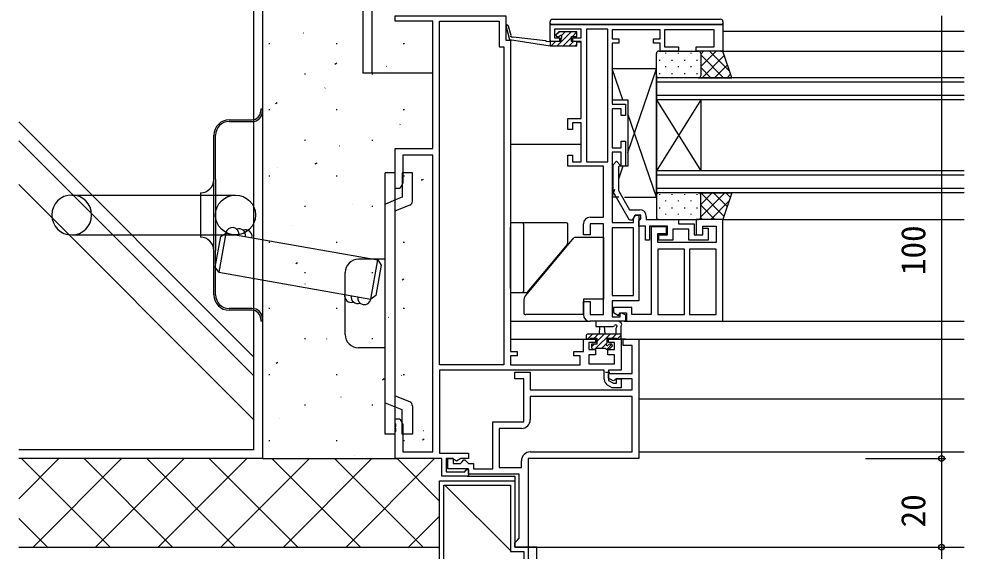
# Model space of a CAD drawing. Units: millimetres, scale not verified. Extents: x -437 to 438, y -344 to 341.
# Drawn here: x -16.9 to 196.7, y -157.1 to -36.9 of the extents above; entities that cross this region are included whole.
import ezdxf
from ezdxf.enums import TextEntityAlignment as Align

# ---------------------------------------------------------------- set-up
doc = ezdxf.new("R2010")
doc.units = ezdxf.units.MM
doc.header["$LTSCALE"] = 2
for name, color, linetype in [('0-2_YKK_11', 7, 'Continuous'), ('0-4_YKK_12', 2, 'Continuous'), ('0-5_YKK_13', 4, 'Continuous'), ('0-7_YKK_D', 6, 'Continuous'), ('0-9_YSS_K', 3, 'Continuous')]:
    doc.layers.add(name, color=color, linetype=linetype)
doc.styles.add('ＭＳ ゴシック', font='')
doc.styles.get('ＭＳ ゴシック').set_extended_font_data('MS Gothic')

msp = doc.modelspace()

# ---------------------------------------------------------------- linework, layer by layer
at = {"layer": '0-2_YKK_11'}
for points in [[(76.667, -37.4), (68.167, -37.4), (68.167, -36.2), (93.167, -36.2), (93.167, -41.7), (94.167, -41.7)], [(115.367, -118.295), (115.367, -116.2), (78.167, -116.2), (78.167, -135), (84.667, -135), (84.667, -136.2), (82.987, -136.2), (82.017, -136.76), (81.567, -136.5), (81.267, -136.2), (79.667, -136.2), (79.667, -139.2), (83.905, -139.2), (84.222, -138.651), (84.667, -138.77), (84.667, -140.2), (78.667, -140.2), (78.667, -136.2), (68.167, -136.2), (68.167, -130.158), (68.287, -129.975), (68.287, -129.425), (68.167, -129.242), (68.167, -129.158), (68.287, -128.975), (68.287, -128.425), (68.167, -128.242), (68.167, -127.2), (69.167, -127.2), (69.867, -128.413), (69.867, -134.7), (76.667, -134.7), (76.667, -67.7), (69.867, -67.7), (69.867, -73.988), (69.167, -75.2), (68.167, -75.2), (68.167, -66.2), (76.667, -66.2), (76.667, -37.4)], [(103.167, -38.2), (142.167, -38.2), (142.167, -44.2), (136.167, -44.2), (136.167, -43.2), (140.167, -43.2), (140.167, -39.4), (128.967, -39.4), (128.967, -43.2), (132.167, -43.2), (132.167, -44.2), (127.967, -44.2), (127.967, -42.4), (126.467, -42.4), (126.467, -41.4), (127.967, -41.4), (127.967, -39.4), (117.167, -39.4), (117.167, -41.4), (118.667, -41.4), (118.667, -42.4), (117.167, -42.4), (117.167, -56.2), (120.167, -56.2), (120.167, -58.7), (119.167, -58.7), (119.167, -57.2), (117.167, -57.2), (117.167, -66), (119.167, -66), (119.167, -64.5), (120.167, -64.5), (120.167, -70.2), (119.167, -70.2), (119.167, -67), (117.167, -67), (117.167, -82.9), (121.967, -82.9), (121.967, -81.893), (122.367, -81.2)], [(112.167, -81.7), (115.167, -81.7), (115.167, -70.2), (107.167, -70.2), (107.167, -67.7), (108.167, -67.7), (108.167, -69.2), (110.167, -69.2), (110.167, -60.4), (108.167, -60.4), (108.167, -61.9), (107.167, -61.9), (107.167, -59.4), (110.167, -59.4), (110.167, -42), (108.267, -42), (108.267, -41.2), (110.167, -41.2), (110.167, -39.2), (104.167, -39.2), (104.167, -41.2), (105.267, -41.2), (105.267, -42), (103.167, -42), (103.167, -38.2)], [(94.167, -41.7), (94.167, -112), (95.667, -112), (95.667, -113), (94.167, -113), (94.167, -115), (109.967, -115), (109.967, -113), (108.467, -113), (108.467, -112), (110.667, -112), (110.667, -109.2), (113.367, -109.2), (113.367, -110), (111.867, -110), (111.867, -111.6), (113.367, -111.6), (113.367, -112.8), (111.867, -112.8), (111.867, -114.8), (117.667, -114.8), (117.667, -112.8), (116.167, -112.8), (116.167, -111.6), (117.667, -111.6), (117.667, -110), (116.367, -110), (116.367, -109.2), (119.167, -109.2), (119.167, -116.2), (116.367, -116.2), (116.367, -118.584), (117.435, -119.2), (118.167, -119.2), (118.167, -118.2), (119.167, -118.2), (119.167, -120.2), (117.167, -120.2), (116.117, -119.594)], [(121.074, -82.4), (117.367, -75.979), (117.367, -69.852), (118.143, -69.076), (118.991, -69.924), (118.567, -70.349), (118.567, -75.658), (121.074, -80), (123.367, -80)], [(110.667, -103.7), (110.667, -100.7), (112.167, -100.7), (112.167, -103.7), (115.167, -103.7), (115.167, -83.2), (112.167, -83.2), (112.167, -85.7), (110.667, -85.7), (110.667, -83.2)], [(122.367, -81.2), (123.167, -81.2), (123.167, -100.6), (117.167, -100.6), (117.167, -104.2), (118.967, -104.2), (118.967, -103.427), (119.267, -103.254), (120.167, -103.773), (120.167, -105.2), (112.167, -105.2)], [(124.867, -81.5), (124.867, -82.2), (132.167, -82.2), (132.167, -83.2), (135.667, -83.2), (135.667, -85.7), (137.667, -85.7), (137.667, -84.2), (138.867, -84.2), (138.867, -86.9), (134.467, -86.9), (134.467, -84.4), (130.867, -84.4), (130.867, -86.9), (127.667, -86.9), (127.667, -85.7), (129.667, -85.7), (129.667, -83.7), (125.567, -83.7), (125.567, -86.9), (124.667, -86.9), (124.667, -83.7), (123.167, -83.7), (123.167, -82.5), (123.467, -82.2), (123.667, -82), (123.667, -81.2), (122.367, -81.2), (121.674, -82.4), (121.074, -82.4)], [(123.167, -109.2), (123.167, -136.2), (98.167, -136.2), (98.167, -156.2), (95.167, -156.2), (95.167, -155.2), (95.667, -154.7), (96.167, -154.2), (96.167, -139.7), (84.667, -139.7), (84.667, -138.5), (80.067, -138.5), (80.067, -136.2), (81.267, -136.2), (81.267, -137.3), (82.867, -137.3), (83.167, -137), (83.667, -136.5), (83.867, -136.5), (84.367, -137), (84.667, -137.3), (85.867, -137.3), (85.867, -138.5), (90.167, -138.5), (90.167, -127.9), (97.167, -127.9), (97.167, -118.2), (95.167, -118.2), (95.167, -116.7), (98.667, -116.7), (98.667, -120.7), (121.667, -120.7), (121.667, -118.2), (118.163, -118.2), (117.867, -118.45), (117.421, -118.66), (116.367, -118.051), (116.367, -117), (121.667, -117), (121.667, -110.7)], [(121.667, -110.7), (119.667, -110.7), (119.667, -109.2), (123.167, -109.2)], [(98.667, -134.7), (121.667, -134.7), (121.667, -122.2), (98.667, -122.2), (98.667, -127.4)], [(96.667, -129.4), (91.667, -129.4), (91.667, -138.2), (96.667, -138.2), (96.667, -136.7)]]:
    msp.add_lwpolyline(points, dxfattribs=at)
for points in [[(78.167, -115), (78.167, -37.4), (91.667, -37.4), (91.667, -43.2), (92.667, -43.2), (92.667, -115)], [(111.367, -39.2), (111.367, -69.2), (116.167, -69.2), (116.167, -39.2)], [(142.167, -105.2), (142.167, -82.2), (136.167, -82.2), (136.167, -85.7), (137.667, -85.7), (137.667, -83.7), (140.667, -83.7), (140.667, -87.4), (127.467, -87.4), (127.467, -85.4), (129.467, -85.4), (129.467, -83.9), (125.967, -83.9), (125.967, -103.7), (121.567, -103.7), (121.567, -102.1), (117.467, -102.1), (117.467, -103.247), (118.615, -103.91), (118.967, -103.3), (120.367, -103.3), (120.367, -105.2)], [(121.967, -99.4), (121.967, -84.1), (117.167, -84.1), (117.167, -99.4)], [(133.467, -103.7), (133.467, -88.9), (127.467, -88.9), (127.467, -103.7)], [(140.667, -103.7), (140.667, -88.9), (134.667, -88.9), (134.667, -103.7)], [(98.167, -156.2), (98.167, -171.2), (113.167, -171.2), (113.167, -169.2), (100.167, -169.2), (100.167, -156.2)]]:
    msp.add_lwpolyline(points, close=True, dxfattribs=at)
for centre, radius, start, end in [((123.367, -81.5), 1.5, 0.00001, 89.99999), ((112.167, -83.2), 1.5, 90.00001, 179.99999), ((112.167, -103.7), 1.5, 180.00001, 269.99999), ((116.867, -118.295), 1.5, 179.99999, 240.00001), ((96.667, -127.4), 2, 270, 0), ((98.667, -136.7), 2, 89.99998, 180.00002)]:
    msp.add_arc(centre, radius, start, end, dxfattribs=at)
at = {"layer": '0-4_YKK_12'}
for p, q in [((62.867, 23.8), (62.867, -49.204)), ((142.167, -39.7), (196.667, -39.7)), ((141.667, -44.2), (196.667, -44.2)), ((76.667, -49.206), (60.867, -49.206)), ((127.167, -50.2), (127.167, -76.2)), ((196.667, -50.2), (127.167, -50.2)), ((196.667, -51.2), (127.167, -51.2)), ((196.667, -54.2), (127.167, -54.2)), ((137.167, -55.2), (127.167, -71.2)), ((127.167, -55.2), (137.167, -71.2)), ((196.667, -55.2), (127.167, -55.2)), ((137.167, -55.2), (137.167, -71.2)), ((94.167, -65.2), (110.167, -65.2)), ((196.667, -71.2), (127.167, -71.2)), ((196.667, -72.2), (127.167, -72.2)), ((196.667, -75.2), (127.167, -75.2)), ((196.667, -76.2), (127.167, -76.2)), ((94.167, -82.95), (94.167, -83.95)), ((96.867, -82.95), (94.167, -82.95)), ((106.867, -82.95), (96.867, -82.95)), ((97.167, -83.95), (97.167, -83.25)), ((107.167, -87.008), (107.167, -83.25)), ((94.167, -97.7), (94.167, -83.95)), ((97.167, -97.7), (97.167, -83.95)), ((107.167, -87.988), (107.167, -87.008)), ((98.057, -98.593), (106.699, -88.294)), ((102.162, -93.7), (102.374, -93.7)), ((94.167, -97.7), (94.167, -98.7)), ((97.167, -98.4), (97.167, -97.7)), ((94.167, -98.7), (96.867, -98.7)), ((96.867, -98.7), (97.827, -98.7)), ((94.167, -105.2), (112.167, -105.2)), ((119.867, -105.2), (120.867, -105.2)), ((141.667, -105.2), (196.667, -105.2)), ((142.167, -105.2), (142.167, -104.7)), ((94.167, -109.2), (111.567, -109.2)), ((113.067, -109.2), (113.667, -109.2)), ((116.667, -109.2), (116.067, -109.2)), ((120.167, -109.2), (118.867, -109.2)), ((122.667, -109.2), (196.667, -109.2)), ((115.667, -116.7), (116.625, -116.7)), ((123.167, -122.7), (196.667, -122.7)), ((123.167, -134.7), (196.667, -134.7)), ((97.667, -156.2), (196.667, -156.2))]:
    msp.add_line(p, q, dxfattribs=at)
at = {"layer": '0-4_YKK_12', "color": 7}
for p, q in [((97.635, -99.348), (108.517, -86.379)), ((108.9, -86.2), (109.667, -86.2)), ((115.167, -86.7), (115.167, -100.2)), ((115.167, -100.2), (110.667, -100.2)), ((110.667, -100.2), (110.667, -103.2)), ((97.167, -100.633), (97.167, -103.2)), ((110.667, -103.7), (97.667, -103.7)), ((110.667, -103.2), (110.667, -103.7))]:
    msp.add_line(p, q, dxfattribs=at)
at = {"layer": '0-4_YKK_12'}
for points in [[(196.667, 48.796), (60.867, 48.796), (60.867, 23.8), (60.867, -49.204)], [(142.167, -82.7), (142.167, -82.2), (196.667, -82.2)], [(79.667, -140.2), (78.667, -140.2), (78.667, -139.2)], [(84.367, -140.2), (95.167, -140.2), (95.167, -155.2)], [(95.167, -155.7), (95.167, -156.2), (95.667, -156.2)]]:
    msp.add_lwpolyline(points, dxfattribs=at)
at = {"layer": '0-4_YKK_12', "color": 7}
msp.add_lwpolyline([(108.9, -86.2), (115.167, -86.2), (115.167, -86.7)], dxfattribs=at)
at = {"layer": '0-4_YKK_12'}
for centre, radius, start, end in [((96.867, -83.25), 0.3, 0, 90), ((106.867, -83.25), 0.3, 0, 90), ((105.167, -87.008), 2, 320, 0), ((96.867, -98.4), 0.3, 270, 0), ((97.827, -98.4), 0.3, 270, 320)]:
    msp.add_arc(centre, radius, start, end, dxfattribs=at)
at = {"layer": '0-4_YKK_12', "color": 7}
for centre, radius, start, end in [((108.9, -86.7), 0.5, 90, 140), ((99.167, -100.633), 2, 140, 180), ((97.667, -103.2), 0.5, 180, 270)]:
    msp.add_arc(centre, radius, start, end, dxfattribs=at)
at = {"layer": '0-5_YKK_13'}
for p, q in [((103.167, -37.9), (103.167, -37.5)), ((103.167, -38.5), (103.167, -37.9)), ((103.667, -38.2), (103.467, -38.2)), ((103.667, -37), (141.667, -37)), ((142.167, -37.5), (142.167, -37.9)), ((142.167, -37.9), (142.167, -38.5)), ((105.229, -39.803), (104.469, -40.562)), ((107.925, -39.8), (104.725, -43)), ((106.578, -39.8), (105.694, -40.685)), ((109.125, -39.947), (108.172, -40.9)), ((103.167, -41.7), (103.167, -41.5)), ((104.378, -42), (103.378, -43)), ((107.967, -41.105), (106.072, -43)), ((108.419, -42), (107.419, -43)), ((109.167, -42.6), (108.766, -43)), ((110.15, -42.2), (109.15, -42.2)), ((127.167, -49.7), (127.167, -44.7)), ((127.667, -44.2), (136.667, -44.2)), ((129.242, -44.555), (129.242, -44.755)), ((132.072, -44.555), (132.072, -44.755)), ((134.902, -44.555), (134.902, -44.755)), ((142.167, -44.2), (136.667, -44.2)), ((137.167, -44.857), (137.824, -44.2)), ((137.167, -47.685), (140.652, -44.2)), ((137.167, -44.7), (137.167, -49.7)), ((139.138, -44.2), (143.682, -48.744)), ((141.966, -44.2), (142.267, -44.502)), ((127.827, -46.17), (127.827, -46.37)), ((130.657, -46.17), (130.657, -46.37)), ((133.487, -46.17), (133.487, -46.37)), ((136.317, -46.17), (136.317, -46.37)), ((137.167, -45.058), (142.309, -50.2)), ((137.481, -50.2), (142.495, -45.185)), ((119.581, -55.2), (117.167, -48.2)), ((120.667, -67.05), (127.167, -48.2)), ((129.242, -47.585), (129.242, -47.785)), ((132.072, -47.585), (132.072, -47.785)), ((134.902, -47.585), (134.902, -47.785)), ((137.167, -47.886), (139.481, -50.2)), ((140.309, -50.2), (143.202, -47.307)), ((136.667, -50.2), (127.667, -50.2)), ((127.827, -49.2), (127.827, -49.4)), ((130.657, -49.2), (130.657, -49.4)), ((133.487, -49.2), (133.487, -49.4)), ((136.317, -49.2), (136.317, -49.4)), ((143.138, -50.2), (143.91, -49.428)), ((37.767, -57.2), (38.167, -57.2)), ((37.767, -57.2), (37.767, -57.7)), ((38.167, -57.2), (38.167, -57.7)), ((30.667, -59.7), (35.767, -59.7)), ((38.167, -57.7), (38.167, -104.7)), ((30.667, -60.1), (35.767, -60.1)), ((27.167, -73.2), (27.167, -63.2)), ((27.567, -73.2), (27.567, -63.2)), ((119.581, -70.2), (118.567, -73.14)), ((119.467, -70.2), (118.715, -70.2)), ((65.864, -130.7), (65.87, -71.7)), ((68.167, -71.7), (65.87, -71.7)), ((68.164, -130.7), (68.165, -71.7)), ((69.741, -71.7), (69.741, -77.2)), ((72.04, -71.7), (69.741, -71.7)), ((72.041, -78.077), (72.041, -71.701)), ((27.167, -89.2), (27.167, -73.2)), ((27.567, -73.2), (27.567, -89.2)), ((-4.933, -76.7), (32.067, -76.7)), ((24.167, -76.2), (24.167, -86.2)), ((127.167, -76.7), (127.167, -81.7)), ((136.667, -76.2), (127.667, -76.2)), ((127.827, -76.47), (127.827, -76.67)), ((130.657, -76.47), (130.657, -76.67)), ((133.487, -76.47), (133.487, -76.67)), ((136.317, -76.47), (136.317, -76.67)), ((136.886, -76.251), (136.937, -76.2)), ((137.167, -78.798), (139.765, -76.2)), ((137.167, -81.627), (142.593, -76.2)), ((137.167, -81.7), (137.167, -76.7)), ((137.196, -76.2), (142.424, -81.428)), ((140.025, -76.2), (143.131, -79.307)), ((142.853, -76.2), (143.839, -77.185)), ((71.415, -79.004), (68.241, -80.287)), ((118.649, -77.2), (117.167, -77.2)), ((129.242, -77.885), (129.242, -78.085)), ((132.072, -77.885), (132.072, -78.085)), ((134.902, -77.885), (134.902, -78.085)), ((137.167, -78.999), (140.368, -82.2)), ((139.422, -82.2), (143.54, -78.082)), ((127.827, -79.5), (127.827, -79.7)), ((129.242, -80.915), (129.242, -81.115)), ((130.657, -79.5), (130.657, -79.7)), ((132.072, -80.915), (132.072, -81.115)), ((133.487, -79.5), (133.487, -79.7)), ((134.902, -80.915), (134.902, -81.115)), ((136.317, -79.5), (136.317, -79.7)), ((127.667, -82.2), (136.667, -82.2)), ((142.167, -82.2), (136.667, -82.2)), ((137.154, -81.814), (137.54, -82.2)), ((-4.933, -85.7), (32.067, -85.7)), ((27.167, -99.2), (27.167, -89.2)), ((27.567, -99.2), (27.567, -89.2)), ((65.865, -91.2), (59.865, -91.2)), ((56.865, -108.199), (56.865, -94.2)), ((35.767, -102.3), (30.667, -102.3)), ((35.767, -102.7), (30.667, -102.7)), ((37.767, -104.7), (37.767, -105.2)), ((38.167, -105.2), (37.767, -105.2)), ((38.167, -104.7), (38.167, -105.2)), ((111.562, -109.2), (112.762, -108)), ((111.567, -108), (119.167, -108)), ((113.109, -109), (114.109, -108)), ((113.504, -111.3), (116.804, -108)), ((113.667, -109.79), (115.457, -108)), ((117.151, -109), (118.151, -108)), ((118.298, -109.2), (119.167, -108.331)), ((112.467, -110.99), (113.057, -110.4)), ((114.851, -111.3), (115.83, -110.321)), ((115.998, -111.5), (117.042, -110.456)), ((116.067, -109), (118.067, -109)), ((65.863, -111.2), (59.865, -111.2)), ((112.467, -111.2), (112.767, -111.5)), ((113.308, -111.496), (113.463, -111.341)), ((115.567, -111.3), (115.767, -111.5)), ((68.238, -124.593), (65.938, -123.664)), ((71.413, -123.395), (68.238, -122.113)), ((69.738, -125.199), (68.238, -124.593)), ((69.738, -130.699), (69.738, -125.199)), ((72.038, -124.322), (72.038, -130.7)), ((68.164, -130.7), (65.864, -130.699)), ((72.038, -130.7), (69.738, -130.7))]:
    msp.add_line(p, q, dxfattribs=at)
for points in [[(141.867, -38.2), (141.667, -38.2), (103.667, -38.2)], [(93.177, -38.676), (93.935, -41.552), (103.167, -43)], [(103.167, -42), (103.06, -41.988), (102.797, -42.093), (102.3, -42.037), (102.067, -41.876), (94.811, -41.06), (94.559, -41.152), (94.257, -40.891), (94.312, -40.628), (93.757, -38.523)], [(103.167, -43), (109.167, -43), (109.167, -42), (107.967, -42), (107.967, -40.9), (109.167, -40.9), (109.167, -39.8), (105.143, -39.8), (104.431, -40.512), (104.591, -40.9), (105.106, -40.9), (105.357, -40.764)], [(105.703, -41.11), (105.567, -41.361), (105.567, -42), (103.167, -42), (103.167, -43)], [(136.667, -50.2), (144.167, -50.2), (142.167, -44.2)], [(127.167, -77.2), (127.167, -48.2), (117.167, -48.2), (117.167, -55.2), (120.667, -55.2), (120.667, -70.2), (119.867, -70.2)], [(119.973, -77.2), (127.167, -77.2), (120.667, -58.35)], [(117.367, -70.2), (117.167, -70.2), (117.167, -77.2), (117.797, -75.373)], [(136.667, -76.2), (144.167, -76.2), (142.167, -82.2)], [(69.74, -77.2), (68.241, -77.806), (65.941, -78.735)], [(118.067, -109), (118.267, -109.2), (119.167, -109.2), (119.167, -106.22), (119.317, -105.96), (119.112, -105.405), (118.829, -105.305), (118.601, -105.2), (113.44, -105.2), (113.439, -106.4), (117.4, -106.403), (117.684, -106.202)], [(114.267, -108), (114.41, -106.4), (115.324, -106.4), (115.467, -108)], [(118.117, -106.56), (117.967, -106.82), (117.967, -108)], [(111.567, -108), (111.267, -108.3), (111.267, -109.2), (112.167, -109.2), (112.367, -109), (113.667, -109), (113.667, -110.4), (112.467, -110.4), (112.467, -111.2)], [(115.767, -111.5), (116.491, -111.5), (117.221, -110.771), (117.067, -110.4), (116.528, -110.4), (116.276, -110.537)], [(115.931, -110.191), (116.067, -109.939), (116.067, -109)], [(112.767, -111.5), (113.267, -111.5), (113.467, -111.3), (115.567, -111.3)]]:
    msp.add_lwpolyline(points, dxfattribs=at)
msp.add_circle((32.067, -81.2), 4.5, dxfattribs=at)
for centre, radius, start, end in [((93.467, -38.6), 0.3, 14.76438, 194.76434), ((103.667, -37.5), 0.5, 90, 180), ((103.467, -37.9), 0.3, 180, 270), ((141.667, -37.5), 0.5, 0, 90), ((141.867, -37.9), 0.3, 270, 0), ((103.667, -41.7), 0.5, 180, 216.8699), ((105.567, -40.9), 0.25, 303.05571, 146.94425), ((127.667, -44.7), 0.5, 90, 180), ((136.667, -44.7), 0.5, 0, 90), ((127.667, -49.7), 0.5, 180, 270), ((136.667, -49.7), 0.5, 270, 0), ((30.667, -63.2), 3.5, 90, 180), ((35.767, -57.7), 2.4, 270, 0), ((35.767, -57.7), 2, 270, 0), ((30.667, -63.2), 3.1, 90, 180), ((24.167, -73.2), 3, 270, 0), ((-4.933, -81.2), 4.5, 90, 270), ((-4.933, -81.2), 4.5, 270, 90), ((127.667, -76.7), 0.5, 90, 180), ((136.667, -76.7), 0.5, 0, 90), ((71.041, -78.077), 1, 291.99783, 0), ((127.667, -81.7), 0.5, 180, 270), ((136.667, -81.7), 0.5, 270, 0), ((24.167, -89.2), 3, 0, 90), ((59.865, -94.2), 3, 89.99873, 179.99878), ((30.667, -99.2), 3.5, 180, 270), ((30.667, -99.2), 3.1, 180, 270), ((35.767, -104.7), 2.4, 0, 90), ((35.767, -104.7), 2, 0, 90), ((117.967, -106.3), 0.3, 300.00001, 160.81027), ((59.865, -108.2), 3, 179.99878, 269.99845), ((116.067, -110.4), 0.25, 123.05573, 326.94427), ((71.038, -124.323), 1, 0, 67.99665)]:
    msp.add_arc(centre, radius, start, end, dxfattribs=at)
at = {"layer": '0-7_YKK_D'}
for p, q in [((191.567, -36.2), (191.567, -136.2)), ((174.394, -136.2), (192.567, -136.2)), ((174.394, -136.2), (192.567, -136.2)), ((191.567, -136.2), (191.567, -156.2)), ((174.394, -156.2), (192.567, -156.2)), ((174.394, -156.2), (192.579, -156.2)), ((191.579, -156.2), (191.579, -171.2))]:
    msp.add_line(p, q, dxfattribs=at)
for centre in [(191.567, -136.2), (191.567, -136.2), (191.567, -156.2), (191.579, -156.2)]:
    msp.add_circle(centre, 0.637, dxfattribs=at)
at = {"layer": '0-9_YSS_K'}
for p, q in [((47.376, -40.053), (47.423, -40.036)), ((39.577, -42.445), (39.827, -42.445)), ((54.777, -42.445), (55.027, -42.445)), ((69.977, -42.445), (70.227, -42.445)), ((54.512, -47.142), (54.929, -46.866)), ((66.207, -47.589), (66.254, -47.573)), ((47.652, -49.32), (47.902, -49.32)), ((62.852, -49.32), (63.102, -49.32)), ((52.255, -52.53), (52.303, -52.513)), ((39.577, -57.395), (39.827, -57.395)), ((41.066, -56.042), (41.483, -55.766)), ((54.777, -57.395), (55.027, -57.395)), ((69.977, -57.395), (70.227, -57.395)), ((-16.868, -60.181), (36.167, -113.216)), ((69.201, -60.734), (69.248, -60.717)), ((-16.868, -64.423), (36.167, -117.458)), ((47.652, -64.27), (47.902, -64.27)), ((55.486, -65.591), (55.533, -65.574)), ((62.852, -64.27), (63.102, -64.27)), ((50.09, -69.658), (50.507, -69.382)), ((39.577, -72.345), (39.827, -72.345)), ((41.534, -70.531), (41.582, -70.514)), ((54.777, -72.345), (55.027, -72.345)), ((69.977, -72.345), (70.227, -72.345)), ((-16.868, -74.323), (36.167, -127.358)), ((74.081, -73.211), (74.128, -73.194)), ((74.103, -73.353), (74.52, -73.077)), ((58.48, -78.735), (58.527, -78.718)), ((47.652, -79.22), (47.902, -79.22)), ((62.852, -79.22), (63.102, -79.22)), ((29.884, -85.271), (64.188, -91.352)), ((44.765, -83.592), (44.812, -83.575)), ((39.577, -87.295), (39.827, -87.295)), ((54.777, -87.295), (55.027, -87.295)), ((69.977, -87.295), (70.227, -87.295)), ((63.36, -91.212), (63.407, -91.195)), ((45.668, -92.174), (46.085, -91.898)), ((28.313, -94.133), (62.617, -100.214)), ((47.652, -94.17), (47.902, -94.17)), ((62.852, -94.17), (63.102, -94.17)), ((69.681, -95.869), (70.098, -95.593)), ((47.759, -96.736), (47.806, -96.72)), ((39.577, -102.245), (39.827, -102.245)), ((54.777, -102.245), (55.027, -102.245)), ((69.977, -102.245), (70.227, -102.245)), ((66.59, -104.273), (66.637, -104.256)), ((47.652, -109.12), (47.902, -109.12)), ((52.639, -109.213), (52.686, -109.196)), ((62.852, -109.12), (63.102, -109.12)), ((41.246, -114.69), (41.663, -114.414)), ((39.577, -117.195), (39.827, -117.195)), ((54.777, -117.195), (55.027, -117.195)), ((69.584, -117.417), (69.631, -117.4)), ((69.977, -117.195), (70.227, -117.195)), ((65.259, -118.385), (65.676, -118.109)), ((55.869, -122.274), (55.916, -122.257)), ((47.652, -124.07), (47.902, -124.07)), ((62.852, -124.07), (63.102, -124.07)), ((41.918, -127.214), (41.965, -127.198)), ((74.464, -129.894), (74.511, -129.877)), ((39.577, -132.145), (39.827, -132.145)), ((54.777, -132.145), (55.027, -132.145)), ((69.977, -132.145), (70.227, -132.145)), ((74.283, -132.001), (74.7, -131.725)), ((-7.815, -136.2), (-16.868, -145.253)), ((3.726, -156.2), (-16.274, -136.2)), ((6.327, -136.2), (-13.673, -156.2)), ((17.869, -156.2), (-2.131, -136.2)), ((20.469, -136.2), (0.469, -156.2)), ((32.011, -156.2), (12.011, -136.2)), ((34.612, -136.2), (14.612, -156.2)), ((46.153, -156.2), (26.153, -136.2)), ((48.754, -136.2), (28.754, -156.2)), ((38.167, -136.2), (68.667, -136.2)), ((60.295, -156.2), (40.295, -136.2)), ((62.896, -136.2), (42.896, -156.2)), ((74.437, -156.2), (54.437, -136.2)), ((77.038, -136.2), (57.038, -156.2)), ((58.863, -135.418), (58.91, -135.402)), ((78.167, -145.788), (68.579, -136.2)), ((79.391, -142.2), (94.167, -156.976)), ((78.167, -149.213), (71.18, -156.2)), ((-10.416, -156.2), (-16.868, -149.748)), ((-16.868, -156.2), (78.167, -156.2))]:
    msp.add_line(p, q, dxfattribs=at)
for points in [[(-16.868, 13.8), (68.167, 13.8), (68.167, -21.2), (38.167, -28.7), (38.167, -136.2), (-16.868, -136.2)], [(-16.868, 11.8), (66.167, 11.8), (66.167, -19.639), (36.167, -27.139), (36.167, -134.2), (-16.868, -134.2)]]:
    msp.add_lwpolyline(points, dxfattribs=at)
for points in [[(29.884, -85.271), (28.313, -94.133), (27.503, -92.973), (28.725, -86.081)], [(62.617, -100.211), (64.188, -91.35), (64.998, -92.509), (63.777, -99.401)], [(78.167, -141.2), (95.167, -141.2), (95.167, -156.2), (98.167, -156.2), (98.167, -228.7), (78.167, -228.7), (78.167, -218.7), (83.167, -218.7), (83.167, -203.7), (78.167, -203.7)], [(79.167, -142.2), (94.167, -142.2), (94.167, -157.2), (97.167, -157.2), (97.167, -227.7), (79.167, -227.7), (79.167, -219.7), (84.167, -219.7), (84.167, -202.7), (79.167, -202.7)]]:
    msp.add_lwpolyline(points, close=True, dxfattribs=at)
for centre, start, end in [((31.36, -85.532), 349.95608, 169.95606), ((32.837, -85.794), 349.95608, 109.95609), ((34.314, -86.055), 349.95608, 109.95609), ((58.187, -99.424), 169.95608, 289.95609), ((59.665, -99.685), 169.95608, 289.95609), ((61.142, -99.947), 169.95608, 349.95606)]:
    msp.add_arc(centre, 1.5, start, end, dxfattribs=at)

# ---------------------------------------------------------------- texts
at = {"layer": '0-7_YKK_D', "style": 'ＭＳ ゴシック'}
for s, p in [('100', (189.567, -94.765)), ('20', (189.567, -151.74))]:
    msp.add_text(s, height=5.499, rotation=90, dxfattribs=at).set_placement(p, align=Align.BOTTOM_LEFT)

doc.saveas('drawing.dxf')
